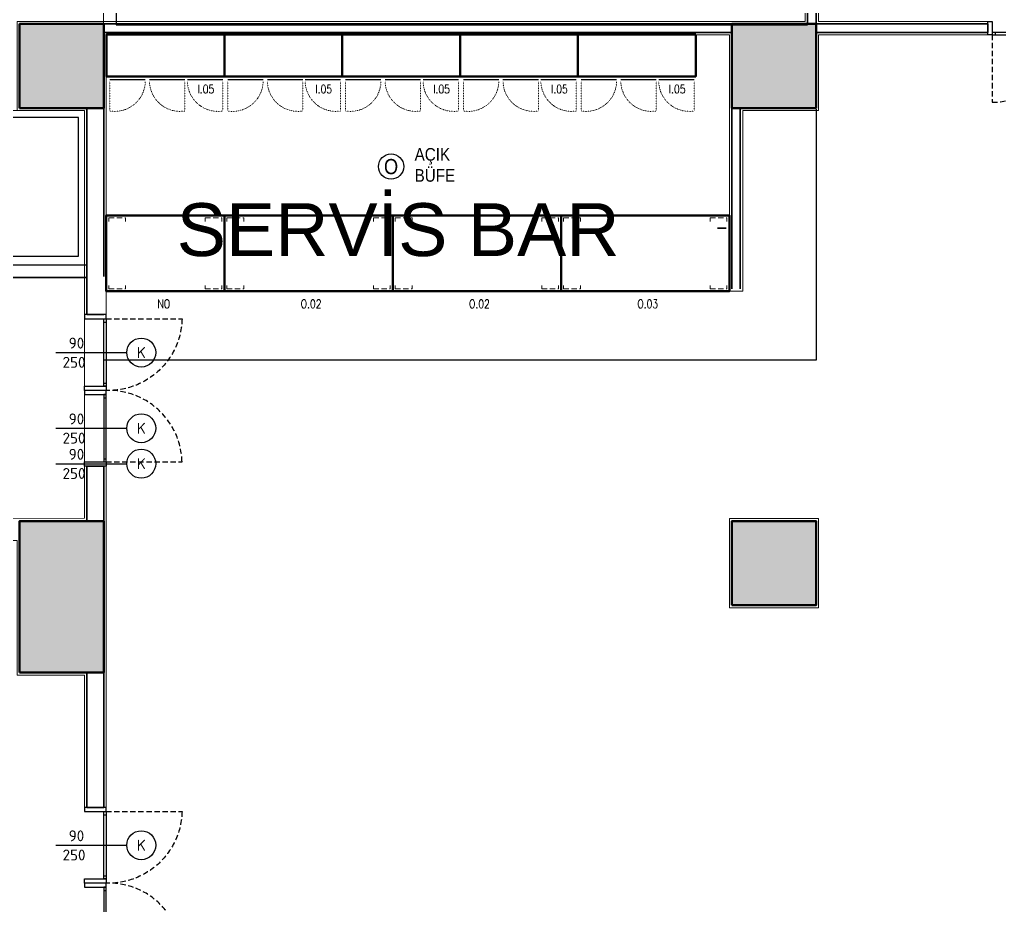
# Model space of a CAD drawing. Header units: millimetres. Extents: x 1443065 to 1517367, y 3763150 to 3779068.
# Drawn here: x 1448638 to 1449802, y 3768400 to 3769452 of the extents above; entities that cross this region are included whole.
import ezdxf
from ezdxf.enums import TextEntityAlignment as Align

# ---------------------------------------------------------------- set-up
doc = ezdxf.new("R2010")
doc.units = ezdxf.units.MM
doc.linetypes.add('DOT', pattern=[0.25, 0, -0.25])
doc.linetypes.add('HIDDEN', pattern=[9.525, 6.35, -3.175])
for name, color, linetype, lineweight in [('-DWG_ANA', 7, 'Continuous', 50), ('-DWG_DETAY1', 7, 'Continuous', 25), ('-DWG_DETAY2', 7, 'Continuous', 15), ('-DWG_DETAY4', 7, 'DOT', 18), ('DUVAR', 2, 'Continuous', 35), ('Duvar160', 52, 'Continuous', 20), ('NO', 7, 'Continuous', 30), ('s-depo', 140, 'Continuous', 25), ('SIVA', 3, 'Continuous', 9), ('TASIYICI', 170, 'Continuous', 50), ('TEFRIS', 165, 'Continuous', 15)]:
    doc.layers.add(name, color=color, linetype=linetype, lineweight=lineweight)
for name, color, linetype in [('BL-B', 5, 'Continuous'), ('BL-I', 151, 'Continuous'), ('BL-O', 43, 'Continuous'), ('m-DOG_', 4, 'Continuous'), ('m-TAR_duvar', 8, 'Continuous'), ('m-TFR_vitrifiye', 1, 'Continuous'), ('m-YAZ_poz', 7, 'Continuous'), ('YAZI_BLM_1', 7, 'Continuous'), ('YAZI_BLM_2', 10, 'Continuous')]:
    doc.layers.add(name, color=color, linetype=linetype)
doc.styles.add('BLM_YAZI', font='stylu.ttf', dxfattribs={"width": 0.8})
doc.styles.add('mono', font='isocpeur.ttf')
doc.styles.add('ROMANS', font='romans.shx', dxfattribs={"width": 0.8})
doc.styles.get("Standard").update_dxf_attribs({"font": 'arial.ttf'})
pattern_1 = [(45, (-13755.822, -59043.389), (-8.98025612, 8.98025612), []), (45, (-13746.842, -59043.389), (-8.98025612, 8.98025612), [6.35, -3.175])]

# ---------------------------------------------------------------- blocks, each defined once
blk = doc.blocks.new('m-penpoz')
blk.add_line((0, -1.625), (0, 0))
blk.add_circle((0, 0.332), 0.332)
blk.add_attdef('POZNO', text='', height=0.18).set_placement((0, 0.332), align=Align.MIDDLE)
blk.add_attdef('WIDTH', text='', height=0.18, rotation=90).set_placement((0, -1.625), align=Align.BOTTOM_LEFT)
blk.add_attdef('HEIGHT', text='', height=0.18, rotation=90).set_placement((0.069, -1.625), align=Align.TOP_LEFT)
blk = doc.blocks.new('90lık')
at = {"layer": 'm-DOG_', "linetype": 'HIDDEN'}
blk.add_line((-5, 13), (-5, 103), dxfattribs=at)
at = {"layer": 'm-DOG_'}
for p, q in [((-81.2, 10), (-81.2, 13)), ((-8.8, 10), (-8.8, 13))]:
    blk.add_line(p, q, dxfattribs=at)
for points in [[(-90, -13), (-85, -13), (-85, 13), (-90, 13)], [(-5, 13), (-85, 13), (-85, 10), (-5, 10)], [(0, -13), (-5, -13), (-5, 13), (0, 13)]]:
    blk.add_lwpolyline(points, close=True, dxfattribs=at)
at = {"layer": 'm-DOG_', "linetype": 'HIDDEN'}
blk.add_arc((-2.7, 15.7), 87.4, 91.5314, 181.7408, dxfattribs=at)
blk = doc.blocks.new('90lık Kqpı')
at = {"layer": 'm-DOG_', "linetype": 'HIDDEN'}
blk.add_line((-8, -5), (-88, -5), dxfattribs=at)
at = {"layer": 'm-DOG_'}
for p, q in [((-5, -8.8), (-8, -8.8)), ((-5, -81.2), (-8, -81.2))]:
    blk.add_line(p, q, dxfattribs=at)
for points in [[(8, 0), (8, -5), (-8, -5), (-8, 0)], [(-8, -5), (-8, -85), (-5, -85), (-5, -5)], [(8, -90), (8, -85), (-8, -85), (-8, -90)]]:
    blk.add_lwpolyline(points, close=True, dxfattribs=at)
at = {"layer": 'm-DOG_', "linetype": 'HIDDEN'}
blk.add_arc((-8, -5), 80, 180, 270, dxfattribs=at)
blk = doc.blocks.new('OSF-N200')
at = {"layer": '-DWG_ANA', "color": 0}
blk.add_lwpolyline([(0, 0), (200, 0), (200, -90), (0, -90)], close=True, dxfattribs=at)
at = {"layer": '-DWG_DETAY2', "color": 0, "linetype": 'HIDDEN'}
for points in [[(3, -7), (3, -3), (23, -3), (23, -7)], [(177, -7), (177, -3), (197, -3), (197, -7)], [(3, -83), (3, -87), (23, -87), (23, -83)], [(177, -83), (177, -87), (197, -87), (197, -83)]]:
    blk.add_lwpolyline(points, dxfattribs=at)
at = {"layer": 'NO', "linetype": 'Continuous', "style": 'ROMANS', "width": 0.8}
blk.add_attdef('NO', text='', height=10, dxfattribs=at).set_placement((103, -105), align=Align.MIDDLE)
blk = doc.blocks.new('jb-to2')
at = {"layer": 'YAZI_BLM_1'}
blk.add_circle((0, 0), 15, dxfattribs=at)
at = {"layer": 'YAZI_BLM_1', "style": 'BLM_YAZI', "width": 0.9}
for s, p in [('AÇIK', (28, 7)), ('BÜFE', (28, -18))]:
    blk.add_text(s, height=15, dxfattribs=at).set_placement(p)
at = {"layer": 'YAZI_BLM_2', "style": 'BLM_YAZI', "width": 0.9}
blk.add_text('O', height=18, dxfattribs=at).set_placement((0, 0), align=Align.MIDDLE)
blk = doc.blocks.new('1fr-bb350')
at = {"layer": '-DWG_ANA', "color": 0}
blk.add_lwpolyline([(140, 0), (140, -50), (0, -50), (0, 0)], close=True, dxfattribs=at)
at = {"layer": '-DWG_DETAY1', "color": 0}
for p, q in [((46, -54), (4, -54)), ((93, -54), (51, -54)), ((138, -54), (96, -54))]:
    blk.add_line(p, q, dxfattribs=at)
at = {"layer": '-DWG_DETAY4', "color": 0}
for points in [[(4, -56), (4, -91, 0.454885), (46, -56, 0.414214)], [(93, -56), (93, -91, -0.454885), (51, -56, -0.414214)], [(138, -56), (138, -91, -0.454885), (96, -56, -0.414214)]]:
    blk.add_lwpolyline(points, format="xyb", dxfattribs=at)
at = {"layer": 'NO', "linetype": 'Continuous', "style": 'ROMANS', "width": 0.8}
blk.add_attdef('NO', text='', height=10, dxfattribs=at).set_placement((118, -65), align=Align.MIDDLE)

msp = doc.modelspace()

# ---------------------------------------------------------------- hatches: boundary and pattern name
at = {"layer": 'm-TAR_duvar'}
h = msp.add_hatch(dxfattribs=at)
h.set_pattern_fill('ANSI33', color=256, scale=2)
h.set_pattern_definition([(45, (27620.463, -87954.953), (-8.98025612, 8.98025612), []), (45, (27629.443, -87954.953), (-8.98025612, 8.98025612), [6.35, -3.175])])
h.paths.add_polyline_path([(1454794.4, 3768891.3), (1454777.3, 3769060.2), (1454740.2, 3769225), (1454678.9, 3769382.6), (1454596.9, 3769530.2), (1454495.4, 3769665), (1454375.9, 3769783.5), (1454239.7, 3769884.9), (1454091.6, 3769966), (1453859.6, 3770075.2), (1453406.1, 3770314.5), (1453184.7, 3770444.6), (1451717, 3771328.6), (1451249.5, 3771588), (1451035.3, 3771685.5), (1450763.6, 3771809), (1450409.2, 3771939.6), (1448897.8, 3772143), (1447435.3, 3772002.7), (1445092.3, 3771120.2), (1445146.3, 3764847.1), (1454849.9, 3764847.1)])
h.paths.add_polyline_path([(1445186, 3764887.1), (1445132.6, 3771092.6), (1447444.4, 3771963.4), (1448897.1, 3772102.8), (1450399.5, 3771900.6), (1450748.4, 3771772), (1451018.7, 3771649), (1451231.5, 3771552.3), (1451697, 3771294), (1453164.3, 3770410.2), (1453386.6, 3770279.6), (1453841.7, 3770039.4), (1454073.5, 3769930.3), (1454218, 3769851.2), (1454349.7, 3769753.1), (1454465.2, 3769638.7), (1454563.3, 3769508.3), (1454642.6, 3769365.5), (1454701.8, 3769213.3), (1454737.7, 3769053.8), (1454754.5, 3768889), (1454809.3, 3764887.1)], flags=16)
h.paths.add_polyline_path([(1452002.3, 3765847.1), (1451882.3, 3765847.1), (1451882.3, 3765967.1), (1452002.3, 3765967.1)], flags=0)
h.paths.add_polyline_path([(1452782.4, 3765847.1), (1452782.4, 3765967.1), (1452902.4, 3765967.1), (1452902.4, 3765847.1)], flags=0)
h.paths.add_polyline_path([(1451282.3, 3765847.1), (1451162.3, 3765847.1), (1451162.3, 3765967.1), (1451282.3, 3765967.1)], flags=0)
h.paths.add_polyline_path([(1452002.4, 3766436.6), (1451902.4, 3766436.6), (1451902.4, 3766536.6), (1451902.5, 3766671), (1451282.4, 3766671), (1451282.4, 3766536.6), (1451282.4, 3766436.6), (1451182.4, 3766436.6), (1451182.4, 3766536.6), (1451227.4, 3766536.6), (1451227.4, 3766716), (1451912.5, 3766716), (1451912.5, 3766726), (1451957.5, 3766726), (1451957.5, 3766716), (1451957.5, 3766536.6), (1452002.4, 3766536.6)], flags=0)
h.paths.add_polyline_path([(1453715.4, 3765317.1), (1453715.4, 3765377.1), (1453775.4, 3765377.1), (1453775.4, 3765317.1)], flags=0)
h.paths.add_polyline_path([(1452782.4, 3766436.6), (1452782.4, 3766556.6), (1452902.4, 3766556.6), (1452902.4, 3766436.6)], flags=0)
h.paths.add_polyline_path([(1453675.3, 3765847.1), (1453675.3, 3765947.1), (1453775.3, 3765947.1), (1453775.3, 3765847.1)], flags=0)
h.paths.add_polyline_path([(1451957.5, 3766816), (1451912.5, 3766816), (1451912.5, 3767203.2), (1451227.4, 3767203.2), (1451227.4, 3767446.6), (1451287.4, 3767446.6), (1451287.4, 3767406.6), (1451267.4, 3767406.6), (1451267.4, 3767243.3), (1451917.5, 3767243.3), (1451917.5, 3767406.6), (1451897.5, 3767406.6), (1451897.5, 3767446.6), (1451957.5, 3767446.6), (1451957.5, 3767203.2)], flags=0)
h.paths.add_polyline_path([(1450402.4, 3765847.1), (1450282.4, 3765847.1), (1450282.4, 3765967.1), (1450402.4, 3765967.1)], flags=0)
h.paths.add_polyline_path([(1450272.2, 3765847.1), (1450172.2, 3765847.1), (1450172.2, 3765947.1), (1450272.2, 3765947.1)], flags=0)
h.paths.add_polyline_path([(1454209.8, 3765317.1), (1454209.8, 3765377.1), (1454269.8, 3765377.1), (1454269.8, 3765317.1)], flags=0)
h.paths.add_polyline_path([(1453675.3, 3766436.6), (1453675.3, 3766536.6), (1453775.3, 3766536.6), (1453775.3, 3766436.6)], flags=0)
h.paths.add_polyline_path([(1454209.8, 3765847.1), (1454209.8, 3765907.1), (1454269.8, 3765907.1), (1454269.8, 3765847.1)], flags=0)
h.paths.add_polyline_path([(1450402.4, 3766436.6), (1450282.4, 3766436.6), (1450282.4, 3766556.6), (1450402.4, 3766556.6)], flags=0)
h.paths.add_polyline_path([(1452782.4, 3767196.6), (1452782.4, 3767316.6), (1452902.4, 3767316.6), (1452902.4, 3767196.6)], flags=0)
h.paths.add_polyline_path([(1450272.4, 3766436.6), (1450172.4, 3766436.6), (1450172.4, 3766536.6), (1450272.4, 3766536.6)], flags=0)
h.paths.add_polyline_path([(1449584.1, 3765847.1), (1449484.1, 3765847.1), (1449484.1, 3765947.1), (1449584.1, 3765947.1)], flags=0)
h.paths.add_polyline_path([(1453675.3, 3767196.6), (1453675.3, 3767296.6), (1453775.3, 3767296.6), (1453775.3, 3767196.6)], flags=0)
h.paths.add_polyline_path([(1450402.4, 3767196.6), (1450282.4, 3767196.6), (1450282.4, 3767316.6), (1450402.4, 3767316.6)], flags=0)
h.paths.add_polyline_path([(1450272.4, 3767196.6), (1450172.4, 3767196.6), (1450172.4, 3767296.6), (1450272.4, 3767296.6)], flags=0)
h.paths.add_polyline_path([(1451957.5, 3767847.6), (1451897.5, 3767847.6), (1451897.5, 3767887.6), (1451917.5, 3767887.6), (1451917.5, 3768050.8), (1451267.4, 3768050.8), (1451267.4, 3767887.6), (1451287.4, 3767887.6), (1451287.4, 3767847.6), (1451227.4, 3767847.6), (1451227.4, 3768091), (1451912.5, 3768091), (1451912.5, 3768477.2), (1451957.5, 3768477.2), (1451957.5, 3768091)], flags=0)
h.paths.add_polyline_path([(1449584.1, 3766436.6), (1449484.1, 3766436.6), (1449484.1, 3766536.6), (1449584.1, 3766536.6)], flags=0)
h.paths.add_polyline_path([(1452782.4, 3767976.6), (1452782.4, 3768096.6), (1452902.4, 3768096.6), (1452902.4, 3767976.6)], flags=0)
h.paths.add_polyline_path([(1453675.3, 3767996.6), (1453675.3, 3768096.6), (1453775.3, 3768096.6), (1453775.3, 3767996.6)], flags=0)
h.paths.add_polyline_path([(1448737.7, 3765847.1), (1448577.7, 3765847.1), (1448577.7, 3765947.1), (1448692.7, 3765947.1), (1448692.7, 3766436.6), (1448577.7, 3766436.6), (1448577.7, 3766536.6), (1448737.7, 3766536.6), (1448737.7, 3766436.6), (1448737.7, 3765947.1)], flags=0)
h.paths.add_polyline_path([(1450402.4, 3767976.6), (1450282.4, 3767976.6), (1450282.4, 3768096.6), (1450402.4, 3768096.6)], flags=0)
h.paths.add_polyline_path([(1450272.4, 3767996.6), (1450172.4, 3767996.6), (1450172.4, 3768096.6), (1450272.4, 3768096.6)], flags=0)
h.paths.add_polyline_path([(1451957.5, 3768567.2), (1451912.5, 3768567.2), (1451912.5, 3768577.2), (1451227.4, 3768577.2), (1451227.4, 3768756.6), (1451172.4, 3768756.6), (1451172.4, 3768856.6), (1451282.4, 3768856.6), (1451282.4, 3768756.6), (1451282.4, 3768622.2), (1451902.5, 3768622.2), (1451902.5, 3768756.6), (1451902.4, 3768756.6), (1451902.4, 3768856.6), (1452002.4, 3768856.6), (1452002.4, 3768756.6), (1451957.5, 3768756.6), (1451957.5, 3768577.2)], flags=0)
h.paths.add_polyline_path([(1452002.4, 3768756.6), (1451902.4, 3768756.6), (1451902.4, 3768856.6), (1452002.4, 3768856.6)], flags=0)
h.paths.add_polyline_path([(1452782.4, 3768736.6), (1452782.4, 3768856.6), (1452902.4, 3768856.6), (1452902.4, 3768736.6)], flags=0)
h.paths.add_polyline_path([(1448737.7, 3767196.6), (1448577.7, 3767196.6), (1448577.7, 3767296.6), (1448737.7, 3767296.6)], flags=0)
h.paths.add_polyline_path([(1453675.3, 3768756.6), (1453675.3, 3768856.6), (1453775.3, 3768856.6), (1453775.3, 3768756.6)], flags=0)
h.paths.add_polyline_path([(1450402.4, 3768736.6), (1450282.4, 3768736.6), (1450282.4, 3768856.6), (1450402.4, 3768856.6)], flags=0)
h.paths.add_polyline_path([(1447937.7, 3765847.1), (1447837.7, 3765847.1), (1447837.7, 3765947.1), (1447937.7, 3765947.1)], flags=0)
h.paths.add_polyline_path([(1450272.4, 3768756.6), (1450172.4, 3768756.6), (1450172.4, 3768856.6), (1450272.4, 3768856.6)], flags=0)
h.paths.add_polyline_path([(1453744.5, 3768902.5), (1453693.1, 3768933.4), (1453724, 3768984.9), (1453775.4, 3768954)], flags=0)
h.paths.add_polyline_path([(1452002.4, 3769327.1), (1451882.4, 3769327.1), (1451882.4, 3769447.1), (1452002.4, 3769447.1)], flags=0)
h.paths.add_polyline_path([(1447937.7, 3766436.6), (1447837.7, 3766436.6), (1447837.7, 3766536.6), (1447937.7, 3766536.6)], flags=0)
h.paths.add_polyline_path([(1451282.4, 3769327.1), (1451162.4, 3769327.1), (1451162.4, 3769447.1), (1451282.4, 3769447.1)], flags=0)
h.paths.add_polyline_path([(1448737.7, 3767996.6), (1448577.7, 3767996.6), (1448577.7, 3768096.6), (1448737.7, 3768096.6)], flags=0)
h.paths.add_polyline_path([(1449584.1, 3768756.6), (1449484.1, 3768756.6), (1449484.1, 3768856.6), (1449584.1, 3768856.6)], flags=0)
h.paths.add_polyline_path([(1450402.4, 3769327.1), (1450282.4, 3769327.1), (1450282.4, 3769447.1), (1450402.4, 3769447.1)], flags=0)
h.paths.add_polyline_path([(1447937.7, 3767196.6), (1447837.7, 3767196.6), (1447837.7, 3767296.6), (1447937.7, 3767296.6)], flags=0)
h.paths.add_polyline_path([(1450272.4, 3769347.1), (1450172.4, 3769347.1), (1450172.4, 3769447.1), (1450272.4, 3769447.1)], flags=0)
h.paths.add_polyline_path([(1448737.7, 3768676.6), (1448637.7, 3768676.6), (1448637.7, 3768856.6), (1448737.7, 3768856.6)], flags=0)
h.paths.add_polyline_path([(1449584.1, 3769347.1), (1449484.1, 3769347.1), (1449484.1, 3769447.1), (1449584.1, 3769447.1)], flags=0)
h.paths.add_polyline_path([(1447037.7, 3765847.1), (1446937.7, 3765847.1), (1446937.7, 3765947.1), (1447037.7, 3765947.1)], flags=0)
h.paths.add_polyline_path([(1447937.7, 3767996.6), (1447837.7, 3767996.6), (1447837.7, 3768096.6), (1447937.7, 3768096.6)], flags=0)
h.paths.add_polyline_path([(1447037.7, 3766436.6), (1446937.7, 3766436.6), (1446937.7, 3766536.6), (1447037.7, 3766536.6)], flags=0)
h.paths.add_polyline_path([(1451282.4, 3770304.3), (1451182.4, 3770304.3), (1451182.4, 3770444.3), (1451212.4, 3770486.3), (1451322.4, 3770421.3)], flags=0)
h.paths.add_polyline_path([(1447037.7, 3767196.6), (1446937.7, 3767196.6), (1446937.7, 3767296.6), (1447037.7, 3767296.6)], flags=0)
h.paths.add_polyline_path([(1448737.7, 3769347.1), (1448637.7, 3769347.1), (1448637.7, 3769447.1), (1448737.7, 3769447.1)], flags=0)
h.paths.add_polyline_path([(1447937.7, 3768756.6), (1447837.7, 3768756.6), (1447837.7, 3768856.6), (1447937.7, 3768856.6)], flags=0)
h.paths.add_polyline_path([(1450382.4, 3770315.6), (1450282.4, 3770315.6), (1450282.4, 3770415.6), (1450382.4, 3770415.6)], flags=0)
h.paths.add_polyline_path([(1450272.4, 3770315.6), (1450172.4, 3770315.6), (1450172.4, 3770415.6), (1450272.4, 3770415.6)], flags=0)
h.paths.add_polyline_path([(1446297.7, 3765847.1), (1446137.7, 3765847.1), (1446137.7, 3765947.1), (1446137.7, 3766436.6), (1446137.7, 3766536.6), (1446137.7, 3767196.6), (1446137.7, 3767296.6), (1446137.7, 3767996.6), (1446137.7, 3768096.6), (1446297.7, 3768096.6), (1446297.7, 3767996.6), (1446167.7, 3767996.6), (1446167.7, 3767296.6), (1446297.7, 3767296.6), (1446297.7, 3767196.6), (1446167.7, 3767196.6), (1446167.7, 3766536.6), (1446297.7, 3766536.6), (1446297.7, 3766436.6), (1446182.7, 3766436.6), (1446182.7, 3765947.1), (1446297.7, 3765947.1)], flags=0)
h.paths.add_polyline_path([(1447037.7, 3767996.6), (1446937.7, 3767996.6), (1446937.7, 3768096.6), (1447037.7, 3768096.6)], flags=0)
h.paths.add_polyline_path([(1449584.1, 3770315.6), (1449484.1, 3770315.6), (1449484.1, 3770415.6), (1449584.1, 3770415.6)], flags=0)
h.paths.add_polyline_path([(1447937.7, 3769347.1), (1447837.7, 3769347.1), (1447837.7, 3769447.1), (1447937.7, 3769447.1)], flags=0)
h.paths.add_polyline_path([(1450382.4, 3770936.7), (1450282.4, 3770936.7), (1450282.4, 3771036.7), (1450382.4, 3771036.7)], flags=0)
h.paths.add_polyline_path([(1450272.4, 3770936.7), (1450172.4, 3770936.7), (1450172.4, 3771036.7), (1450272.4, 3771036.7)], flags=0)
h.paths.add_polyline_path([(1447037.7, 3768756.6), (1446937.7, 3768756.6), (1446937.7, 3768811.6), (1446237.7, 3768811.6), (1446237.7, 3768676.6), (1446137.7, 3768676.6), (1446137.7, 3768856.6), (1446237.7, 3768856.6), (1446937.7, 3768856.6), (1447037.7, 3768856.6)], flags=0)
h.paths.add_polyline_path([(1448737.7, 3770315.6), (1448637.7, 3770315.6), (1448637.7, 3770415.6), (1448737.7, 3770415.6)], flags=0)
h.paths.add_polyline_path([(1449584.1, 3770936.7), (1449484.1, 3770936.7), (1449484.1, 3771036.7), (1449584.1, 3771036.7)], flags=0)
h.paths.add_polyline_path([(1447037.7, 3769347.1), (1446937.7, 3769347.1), (1446937.7, 3769447.1), (1447037.7, 3769447.1)], flags=0)
h.paths.add_polyline_path([(1447937.7, 3770315.6), (1447837.7, 3770315.6), (1447837.7, 3770415.6), (1447937.7, 3770415.6)], flags=0)
h.paths.add_polyline_path([(1448737.7, 3770936.7), (1448637.7, 3770936.7), (1448637.7, 3771036.7), (1448737.7, 3771036.7)], flags=0)
h.paths.add_polyline_path([(1447937.7, 3770936.7), (1447837.7, 3770936.7), (1447837.7, 3770994.8), (1447050.8, 3770749.4), (1446602.7, 3770578.5), (1446587.7, 3770615.6), (1447037.7, 3770787.2), (1447837.7, 3771036.7), (1447837.7, 3771036.7), (1447937.7, 3771036.7)], flags=0)
h.paths.add_polyline_path([(1446237.7, 3769347.1), (1446137.7, 3769347.1), (1446137.7, 3769447.1), (1446237.7, 3769447.1)], flags=0)
h.paths.add_polyline_path([(1447037.7, 3770315.6), (1446937.7, 3770315.6), (1446937.7, 3770415.6), (1447037.7, 3770415.6)], flags=0)
h.paths.add_polyline_path([(1448660, 3771597.8), (1447860.1, 3771521.2), (1447552.7, 3771491.7), (1447491.4, 3771468.2), (1447044.9, 3771300), (1446969.9, 3771271.8), (1446669.6, 3771158.6), (1446594.8, 3771130.5), (1446580.7, 3771167.9), (1446655.5, 3771196.1), (1446955.9, 3771309.2), (1447030.7, 3771337.4), (1447477, 3771505.5), (1447543.4, 3771531), (1447856.3, 3771561), (1448656.3, 3771637.6), (1448735.8, 3771645.3), (1448739.6, 3771605.5)], flags=0)
h.paths.add_polyline_path([(1446237.7, 3770315.6), (1446137.7, 3770315.6), (1446137.7, 3770415.6), (1446237.7, 3770415.6)], flags=0)
h.paths.add_polyline_path([(1445658.5, 3770330.6), (1445618.5, 3770330.6), (1445618.5, 3770415.6), (1445658.5, 3770415.6)], flags=0)
h.paths.add_polyline_path([(1446219.6, 3770989.2), (1446144.8, 3770961), (1446130.7, 3770998.4), (1446205.5, 3771026.6)], flags=0)
h.paths.add_polyline_path([(1445658, 3770633.3), (1445618, 3770633.3), (1445618, 3770676.3), (1445622.2, 3770719), (1445637.3, 3770759.3), (1445660.3, 3770795.7), (1445690.2, 3770826.7), (1445725.7, 3770851), (1445765.4, 3770867.7), (1445808, 3770875.8), (1445821, 3770837.3), (1445785.5, 3770830.1), (1445752.2, 3770815.9), (1445722.3, 3770795.4), (1445697, 3770769.4), (1445677.2, 3770739), (1445663.8, 3770705.3), (1445659, 3770670.8)], flags=0)
h = msp.add_hatch(dxfattribs=at)
h.set_pattern_fill('ANSI33', color=256, scale=2)
h.set_pattern_definition(pattern_1)
h.paths.add_polyline_path([(1446137.7, 3769347.1), (1446237.7, 3769347.1), (1446237.7, 3769447.1), (1446137.7, 3769447.1)])
h.paths.add_polyline_path([(1446937.7, 3769347.1), (1447037.7, 3769347.1), (1447037.7, 3769447.1), (1446937.7, 3769447.1)])
h.paths.add_polyline_path([(1447837.7, 3769347.1), (1447937.7, 3769347.1), (1447937.7, 3769447.1), (1447837.7, 3769447.1)])
h.paths.add_polyline_path([(1448637.7, 3769347.1), (1448737.7, 3769347.1), (1448737.7, 3769447.1), (1448637.7, 3769447.1)])
h.paths.add_polyline_path([(1449484.1, 3769347.1), (1449584.1, 3769347.1), (1449584.1, 3769447.1), (1449484.1, 3769447.1)])
h.paths.add_polyline_path([(1450282.4, 3769327.1), (1450402.4, 3769327.1), (1450402.4, 3769447.1), (1450282.4, 3769447.1)])
h.paths.add_polyline_path([(1450172.4, 3769347.1), (1450272.4, 3769347.1), (1450272.4, 3769447.1), (1450172.4, 3769447.1)])
h.paths.add_polyline_path([(1451162.4, 3769327.1), (1451282.4, 3769327.1), (1451282.4, 3769447.1), (1451162.4, 3769447.1)])
h.paths.add_polyline_path([(1451882.4, 3769327.1), (1452002.4, 3769327.1), (1452002.4, 3769447.1), (1451882.4, 3769447.1)])
h = msp.add_hatch(dxfattribs=at)
h.set_pattern_fill('ANSI33', color=256, scale=2)
h.set_pattern_definition(pattern_1)
h.paths.add_polyline_path([(1450282.4, 3768726.6), (1450412.4, 3768726.6), (1450412.4, 3768856.6), (1450282.4, 3768856.6)])
h.paths.add_polyline_path([(1450172.4, 3768756.6), (1450272.4, 3768756.6), (1450272.4, 3768856.6), (1450172.4, 3768856.6)])
h.paths.add_polyline_path([(1449484.1, 3768756.6), (1449584.1, 3768756.6), (1449584.1, 3768856.6), (1449484.1, 3768856.6)])
h.paths.add_polyline_path([(1448637.7, 3768676.6), (1448737.7, 3768676.6), (1448737.7, 3768856.6), (1448637.7, 3768856.6)])
h.paths.add_polyline_path([(1447837.7, 3768756.6), (1447937.7, 3768756.6), (1447937.7, 3768856.6), (1447837.7, 3768856.6)])
h.paths.add_polyline_path([(1446937.7, 3768756.6), (1447037.7, 3768756.6), (1447037.7, 3768856.6), (1446937.7, 3768856.6)])
h.paths.add_polyline_path([(1446137.7, 3768676.6), (1446237.7, 3768676.6), (1446237.7, 3768856.6), (1446137.7, 3768856.6)])
h.paths.add_polyline_path([(1451172.4, 3768756.6), (1451282.4, 3768756.6), (1451282.4, 3768856.6), (1451172.4, 3768856.6)])
h.paths.add_polyline_path([(1451902.4, 3768756.6), (1452002.4, 3768756.6), (1452002.4, 3768856.6), (1451902.4, 3768856.6)])
h.paths.add_polyline_path([(1452772.4, 3768726.6), (1452902.4, 3768726.6), (1452902.4, 3768856.6), (1452772.4, 3768856.6)])
h.paths.add_polyline_path([(1453675.4, 3768754.3), (1453675.4, 3769011.3), (1453775.4, 3768951.3), (1453775.4, 3768754.3)])

# ---------------------------------------------------------------- linework, layer by layer
at = {"layer": '-DWG_ANA', "color": 0}
msp.add_lwpolyline([(1448740.7, 3769219.6), (1448881.1, 3769219.6), (1448881.1, 3769129.6), (1448740.7, 3769129.6)], close=True, dxfattribs=at)
at = {"layer": '-DWG_DETAY2', "color": 0, "linetype": 'HIDDEN'}
for points in [[(1448743.7, 3769212.6), (1448743.7, 3769216.6), (1448763.7, 3769216.6), (1448763.7, 3769212.6)], [(1448858.1, 3769212.6), (1448858.1, 3769216.6), (1448878.1, 3769216.6), (1448878.1, 3769212.6)], [(1448743.7, 3769136.6), (1448743.7, 3769132.6), (1448763.7, 3769132.6), (1448763.7, 3769136.6)], [(1448858.1, 3769136.6), (1448858.1, 3769132.6), (1448878.1, 3769132.6), (1448878.1, 3769136.6)]]:
    msp.add_lwpolyline(points, dxfattribs=at)
for p, q in [((1449484.1, 3769345.7), (1449484.1, 3769147.7)), ((1449584.1, 3769345.7), (1449584.1, 3769047.7)), ((1449467.1, 3769219.6), (1448739.7, 3769219.6)), ((1449584.1, 3769047.7), (1448737.1, 3769047.7))]:
    msp.add_line(p, q)
at = {"linetype": 'Continuous'}
msp.add_line((1448287.6, 3769161.1), (1448717.6, 3769161.1), dxfattribs=at)
at = {"layer": 'DUVAR'}
for p, q in [((1449574.1, 3769447.1), (1449574.1, 3770315.6)), ((1449584.1, 3769447.1), (1449584.1, 3770315.6)), ((1448737.7, 3769447.1), (1449484.1, 3769447.1)), ((1448737.7, 3769447.1), (1449484.1, 3769447.1)), ((1448737.7, 3769447.1), (1449484.1, 3769447.1)), ((1448737.7, 3769447.1), (1449484.1, 3769447.1)), ((1448737.7, 3769447.1), (1449484.1, 3769447.1)), ((1448737.7, 3769447.1), (1449484.1, 3769447.1)), ((1449584.1, 3769447.1), (1449788.2, 3769447.1)), ((1449584.1, 3769447.1), (1449788.2, 3769447.1)), ((1449788.2, 3769437.1), (1449788.2, 3769447.1)), ((1448737.7, 3769437.1), (1449484.1, 3769437.1)), ((1448737.7, 3769437.1), (1449484.1, 3769437.1)), ((1448737.7, 3769437.1), (1449484.1, 3769437.1)), ((1448737.7, 3769437.1), (1449484.1, 3769437.1)), ((1448737.7, 3769437.1), (1449484.1, 3769437.1)), ((1448737.7, 3769437.1), (1449484.1, 3769437.1)), ((1449584.1, 3769437.1), (1449788.2, 3769437.1)), ((1449584.1, 3769437.1), (1449788.2, 3769437.1)), ((1448737.7, 3769320.6), (1448737.7, 3769365.9)), ((1448737.7, 3769365.9), (1448737.7, 3769347.1)), ((1448737.7, 3769320.6), (1448737.7, 3769365.9)), ((1448737.7, 3769365.9), (1448737.7, 3769347.1)), ((1448737.7, 3769320.6), (1448737.7, 3769365.9)), ((1448737.7, 3769365.9), (1448737.7, 3769347.1)), ((1448717.7, 3769101.8), (1448717.7, 3769347.1)), ((1448717.7, 3769320.6), (1448717.7, 3769347.1)), ((1448717.7, 3769320.6), (1448717.7, 3769347.1)), ((1448737.7, 3769147.1), (1448737.7, 3769347.1)), ((1448737.7, 3769147.1), (1448737.7, 3769347.1)), ((1448737.7, 3769147.1), (1448737.7, 3769347.1)), ((1449484.1, 3769132.6), (1449484.1, 3769347.1)), ((1449494.1, 3769132.6), (1449494.1, 3769347.1)), ((1448740.4, 3769173.7), (1448740.4, 3769218.9)), ((1448740.4, 3769173.7), (1448740.4, 3769218.9)), ((1448740.4, 3769173.7), (1448740.4, 3769218.9)), ((1449467.1, 3769204.4), (1449477.1, 3769204.4)), ((1448272.6, 3769146.1), (1448717.6, 3769146.1)), ((1448717.7, 3769101.8), (1448737.7, 3769101.8)), ((1448717.7, 3769101.8), (1448737.7, 3769101.8)), ((1448717.7, 3769101.8), (1448737.7, 3769101.8)), ((1448717.7, 3768856.6), (1448717.7, 3768921.8)), ((1448717.7, 3768921.8), (1448737.7, 3768921.8)), ((1448717.7, 3768856.6), (1448717.7, 3768921.8)), ((1448717.7, 3768921.8), (1448737.7, 3768921.8)), ((1448717.7, 3768856.6), (1448717.7, 3768921.8)), ((1448717.7, 3768921.8), (1448737.7, 3768921.8)), ((1448737.7, 3768856.6), (1448737.7, 3768921.8)), ((1448737.7, 3768856.6), (1448737.7, 3768921.8)), ((1448737.7, 3768856.6), (1448737.7, 3768921.8)), ((1448717.7, 3768856.6), (1448717.7, 3768857.1)), ((1448717.7, 3768856.6), (1448717.7, 3768857.1)), ((1448717.7, 3768856.6), (1448717.7, 3768857.1)), ((1448717.7, 3768516.6), (1448717.7, 3768676.6)), ((1448737.7, 3768516.6), (1448737.7, 3768676.6)), ((1448717.7, 3768516.6), (1448737.7, 3768516.6))]:
    msp.add_line(p, q, dxfattribs=at)
at = {"layer": 'Duvar160', "linetype": 'Continuous'}
for p, q in [((1448752.6, 3770314.7), (1448752.6, 3769446.1)), ((1448737.6, 3769549.4), (1448737.6, 3769446.1))]:
    msp.add_line(p, q, dxfattribs=at)
at = {"layer": 's-depo'}
for p, q in [((1448717.6, 3769346.1), (1448637.6, 3769346.1)), ((1448717.6, 3769161.1), (1448717.6, 3769346.1)), ((1448707.6, 3769336.1), (1448627.6, 3769336.1)), ((1448707.6, 3769171.1), (1448707.6, 3769336.1))]:
    msp.add_line(p, q, dxfattribs=at)
at = {"layer": 's-depo', "linetype": 'Continuous'}
for p, q in [((1448297.6, 3769171.1), (1448707.6, 3769171.1)), ((1448287.6, 3769161.1), (1448717.6, 3769161.1))]:
    msp.add_line(p, q, dxfattribs=at)
msp.add_lwpolyline([(1448752.6, 3769446.1), (1449574, 3769446.1), (1449574, 3770314.7), (1448752.6, 3770314.7)], close=True, dxfattribs=at)
at = {"layer": 'SIVA'}
for points in [[(1445872.7, 3769168.6), (1447220.7, 3769170.1), (1447220.7, 3768859.6), (1448714.7, 3768860.1), (1448714.7, 3769344.1), (1448628.4, 3769344.1), (1448634.7, 3769344.1), (1448634.7, 3769450.1), (1449571.1, 3769450.1), (1449571.1, 3770312.6), (1449481.1, 3770312.6), (1449481.1, 3770418.6), (1449571.1, 3770418.6), (1449571.1, 3770933.7)], [(1448714.7, 3769101.8), (1448714.7, 3769344.1), (1448634.7, 3769344.1), (1448634.7, 3769450.1), (1449571.1, 3769450.1), (1449571.1, 3770312.6), (1449481.1, 3770312.6), (1449481.1, 3770418.6), (1449571.1, 3770418.6), (1449571.1, 3770425.6)], [(1449788.2, 3770402.6), (1449587.1, 3770402.6), (1449587.1, 3769450.1), (1449788.2, 3769450.1)], [(1448740.7, 3769101.8), (1448740.7, 3769434.1), (1449481.1, 3769434.1), (1449481.1, 3769129.6), (1449497.1, 3769129.6), (1449497.1, 3769344.1), (1449587.1, 3769344.1), (1449587.1, 3769434.1), (1449788.2, 3769434.1)], [(1448714.7, 3768921.8), (1448714.7, 3768860.1), (1448377.7, 3768859.6)], [(1448740.7, 3768516.6), (1448740.7, 3768921.8)], [(1448714.7, 3768516.6), (1448714.7, 3768673.6), (1448634.7, 3768673.6), (1448634.7, 3768833.6), (1448377.7, 3768833.6)]]:
    msp.add_lwpolyline(points, dxfattribs=at)
msp.add_lwpolyline([(1449481.1, 3768753.6), (1449587.1, 3768753.6), (1449587.1, 3768859.6), (1449481.1, 3768859.6)], close=True, dxfattribs=at)
at = {"layer": 'TASIYICI'}
for points in [[(1448637.7, 3769347.1), (1448737.7, 3769347.1), (1448737.7, 3769447.1), (1448637.7, 3769447.1)], [(1448637.7, 3769347.1), (1448737.7, 3769347.1), (1448737.7, 3769447.1), (1448637.7, 3769447.1)], [(1449484.1, 3769347.1), (1449584.1, 3769347.1), (1449584.1, 3769447.1), (1449484.1, 3769447.1)], [(1449484.1, 3769347.1), (1449584.1, 3769347.1), (1449584.1, 3769447.1), (1449484.1, 3769447.1)], [(1448637.7, 3768676.6), (1448737.7, 3768676.6), (1448737.7, 3768856.6), (1448637.7, 3768856.6)], [(1449484.1, 3768756.6), (1449584.1, 3768756.6), (1449584.1, 3768856.6), (1449484.1, 3768856.6)]]:
    msp.add_lwpolyline(points, close=True, dxfattribs=at)

# ---------------------------------------------------------------- block references
at = {"layer": 'BL-B', "color": 4}
msp.add_blockref('jb-to2', (1449079.1, 3769277.7), dxfattribs=at)
at = {"layer": 'BL-I'}
for p in [(1448741.1, 3769434.7), (1448881.1, 3769434.7), (1449021.1, 3769434.7), (1449161.1, 3769434.7), (1449301.1, 3769434.7)]:
    msp.add_blockref('1fr-bb350', p, dxfattribs=at).add_auto_attribs({'NO': 'I.05'})
at = {"layer": 'BL-O'}
for p, values in [((1448881.1, 3769219.6), {'NO': 'O.02'}), ((1449081.1, 3769219.6), {'NO': 'O.02'}), ((1449281.1, 3769219.6), {'NO': 'O.03'})]:
    msp.add_blockref('OSF-N200', p, dxfattribs=at).add_auto_attribs(values)
at = {"layer": 'm-TFR_vitrifiye', "xscale": -1, "rotation": 269.9995493975306}
for p in [(1448727.7, 3769101.8), (1448727.7, 3769101.8), (1448727.7, 3769101.8), (1448727.7, 3768516.6)]:
    msp.add_blockref('90lık', p, dxfattribs=at)
at = {"layer": 'm-TFR_vitrifiye', "rotation": 270.000450597468}
for p in [(1448727.7, 3768921.8), (1448727.7, 3768921.8), (1448727.7, 3768921.8), (1448727.7, 3768336.6)]:
    msp.add_blockref('90lık', p, dxfattribs=at)
at = {"layer": 'm-YAZ_poz'}
ref = msp.add_blockref('m-penpoz', (1448765.1, 3769056.8), dxfattribs=dict(at, xscale=51.83999999999998, yscale=51.83999999999998, zscale=51.83999999999998, rotation=270.0004505966874))
ref.add_attrib('WIDTH', '90', dxfattribs={"layer": '0', "height": 12.96, "style": 'mono'}).set_placement((1448714.5, 3769057.6), align=Align.BOTTOM_RIGHT)
ref.add_attrib('HEIGHT', '250', dxfattribs={"layer": '0', "height": 12.96, "style": 'mono'}).set_placement((1448716, 3769034.8), align=Align.BOTTOM_RIGHT)
ref.add_attrib('POZNO', 'K', dxfattribs={"layer": '0', "height": 13, "style": 'mono'}).set_placement((1448782.3, 3769056.8), align=Align.MIDDLE_CENTER)
ref = msp.add_blockref('m-penpoz', (1448765.1, 3769056.8), dxfattribs=dict(at, xscale=51.83999999999998, yscale=51.83999999999998, zscale=51.83999999999998, rotation=270.0004505966874))
ref.add_attrib('WIDTH', '90', dxfattribs={"layer": '0', "height": 12.96, "style": 'mono'}).set_placement((1448714.5, 3769057.6), align=Align.BOTTOM_RIGHT)
ref.add_attrib('HEIGHT', '250', dxfattribs={"layer": '0', "height": 12.96, "style": 'mono'}).set_placement((1448716, 3769034.8), align=Align.BOTTOM_RIGHT)
ref.add_attrib('POZNO', 'K', dxfattribs={"layer": '0', "height": 13, "style": 'mono'}).set_placement((1448782.3, 3769056.8), align=Align.MIDDLE_CENTER)
ref = msp.add_blockref('m-penpoz', (1448765.1, 3769056.8), dxfattribs=dict(at, xscale=51.83999999999998, yscale=51.83999999999998, zscale=51.83999999999998, rotation=270.0004505966874))
ref.add_attrib('WIDTH', '90', dxfattribs={"layer": '0', "height": 12.96, "style": 'mono'}).set_placement((1448714.5, 3769057.6), align=Align.BOTTOM_RIGHT)
ref.add_attrib('HEIGHT', '250', dxfattribs={"layer": '0', "height": 12.96, "style": 'mono'}).set_placement((1448716, 3769034.8), align=Align.BOTTOM_RIGHT)
ref.add_attrib('POZNO', 'K', dxfattribs={"layer": '0', "height": 13, "style": 'mono'}).set_placement((1448782.3, 3769056.8), align=Align.MIDDLE_CENTER)
ref = msp.add_blockref('m-penpoz', (1448765.1, 3769056.8), dxfattribs=dict(at, xscale=51.83999999999998, yscale=51.83999999999998, zscale=51.83999999999998, rotation=270.0004505966874))
ref.add_attrib('WIDTH', '90', dxfattribs={"layer": '0', "height": 12.96, "style": 'mono'}).set_placement((1448714.5, 3769057.6), align=Align.BOTTOM_RIGHT)
ref.add_attrib('HEIGHT', '250', dxfattribs={"layer": '0', "height": 12.96, "style": 'mono'}).set_placement((1448716, 3769034.8), align=Align.BOTTOM_RIGHT)
ref.add_attrib('POZNO', 'K', dxfattribs={"layer": '0', "height": 13, "style": 'mono'}).set_placement((1448782.3, 3769056.8), align=Align.MIDDLE_CENTER)
ref = msp.add_blockref('m-penpoz', (1448765.1, 3768966.8), dxfattribs=dict(at, xscale=51.83999999999998, yscale=51.83999999999998, zscale=51.83999999999998, rotation=270.0004505966874))
ref.add_attrib('WIDTH', '90', dxfattribs={"layer": '0', "height": 12.96, "style": 'mono'}).set_placement((1448714.5, 3768967.6), align=Align.BOTTOM_RIGHT)
ref.add_attrib('HEIGHT', '250', dxfattribs={"layer": '0', "height": 12.96, "style": 'mono'}).set_placement((1448716, 3768944.8), align=Align.BOTTOM_RIGHT)
ref.add_attrib('POZNO', 'K', dxfattribs={"layer": '0', "height": 13, "style": 'mono'}).set_placement((1448782.3, 3768966.8), align=Align.MIDDLE_CENTER)
ref = msp.add_blockref('m-penpoz', (1448765.1, 3768966.8), dxfattribs=dict(at, xscale=51.83999999999998, yscale=51.83999999999998, zscale=51.83999999999998, rotation=270.0004505966874))
ref.add_attrib('WIDTH', '90', dxfattribs={"layer": '0', "height": 12.96, "style": 'mono'}).set_placement((1448714.5, 3768967.6), align=Align.BOTTOM_RIGHT)
ref.add_attrib('HEIGHT', '250', dxfattribs={"layer": '0', "height": 12.96, "style": 'mono'}).set_placement((1448716, 3768944.8), align=Align.BOTTOM_RIGHT)
ref.add_attrib('POZNO', 'K', dxfattribs={"layer": '0', "height": 13, "style": 'mono'}).set_placement((1448782.3, 3768966.8), align=Align.MIDDLE_CENTER)
ref = msp.add_blockref('m-penpoz', (1448765.1, 3768966.8), dxfattribs=dict(at, xscale=51.83999999999998, yscale=51.83999999999998, zscale=51.83999999999998, rotation=270.0004505966874))
ref.add_attrib('WIDTH', '90', dxfattribs={"layer": '0', "height": 12.96, "style": 'mono'}).set_placement((1448714.5, 3768967.6), align=Align.BOTTOM_RIGHT)
ref.add_attrib('HEIGHT', '250', dxfattribs={"layer": '0', "height": 12.96, "style": 'mono'}).set_placement((1448716, 3768944.8), align=Align.BOTTOM_RIGHT)
ref.add_attrib('POZNO', 'K', dxfattribs={"layer": '0', "height": 13, "style": 'mono'}).set_placement((1448782.3, 3768966.8), align=Align.MIDDLE_CENTER)
ref = msp.add_blockref('m-penpoz', (1448765.1, 3768966.8), dxfattribs=dict(at, xscale=51.83999999999998, yscale=51.83999999999998, zscale=51.83999999999998, rotation=270.0004505966874))
ref.add_attrib('WIDTH', '90', dxfattribs={"layer": '0', "height": 12.96, "style": 'mono'}).set_placement((1448714.5, 3768967.6), align=Align.BOTTOM_RIGHT)
ref.add_attrib('HEIGHT', '250', dxfattribs={"layer": '0', "height": 12.96, "style": 'mono'}).set_placement((1448716, 3768944.8), align=Align.BOTTOM_RIGHT)
ref.add_attrib('POZNO', 'K', dxfattribs={"layer": '0', "height": 13, "style": 'mono'}).set_placement((1448782.3, 3768966.8), align=Align.MIDDLE_CENTER)
ref = msp.add_blockref('m-penpoz', (1448765.1, 3768924.8), dxfattribs=dict(at, xscale=51.83999999999998, yscale=51.83999999999998, zscale=51.83999999999998, rotation=270.0004505966874))
ref.add_attrib('WIDTH', '90', dxfattribs={"layer": '0', "height": 12.96, "style": 'mono'}).set_placement((1448714.5, 3768925.6), align=Align.BOTTOM_RIGHT)
ref.add_attrib('HEIGHT', '250', dxfattribs={"layer": '0', "height": 12.96, "style": 'mono'}).set_placement((1448716, 3768902.8), align=Align.BOTTOM_RIGHT)
ref.add_attrib('POZNO', 'K', dxfattribs={"layer": '0', "height": 13, "style": 'mono'}).set_placement((1448782.3, 3768924.8), align=Align.MIDDLE_CENTER)
ref = msp.add_blockref('m-penpoz', (1448765.1, 3768924.8), dxfattribs=dict(at, xscale=51.83999999999998, yscale=51.83999999999998, zscale=51.83999999999998, rotation=270.0004505966874))
ref.add_attrib('WIDTH', '90', dxfattribs={"layer": '0', "height": 12.96, "style": 'mono'}).set_placement((1448714.5, 3768925.6), align=Align.BOTTOM_RIGHT)
ref.add_attrib('HEIGHT', '250', dxfattribs={"layer": '0', "height": 12.96, "style": 'mono'}).set_placement((1448716, 3768902.8), align=Align.BOTTOM_RIGHT)
ref.add_attrib('POZNO', 'K', dxfattribs={"layer": '0', "height": 13, "style": 'mono'}).set_placement((1448782.3, 3768924.8), align=Align.MIDDLE_CENTER)
ref = msp.add_blockref('m-penpoz', (1448765.1, 3768924.8), dxfattribs=dict(at, xscale=51.83999999999998, yscale=51.83999999999998, zscale=51.83999999999998, rotation=270.0004505966874))
ref.add_attrib('WIDTH', '90', dxfattribs={"layer": '0', "height": 12.96, "style": 'mono'}).set_placement((1448714.5, 3768925.6), align=Align.BOTTOM_RIGHT)
ref.add_attrib('HEIGHT', '250', dxfattribs={"layer": '0', "height": 12.96, "style": 'mono'}).set_placement((1448716, 3768902.8), align=Align.BOTTOM_RIGHT)
ref.add_attrib('POZNO', 'K', dxfattribs={"layer": '0', "height": 13, "style": 'mono'}).set_placement((1448782.3, 3768924.8), align=Align.MIDDLE_CENTER)
ref = msp.add_blockref('m-penpoz', (1448765.1, 3768924.8), dxfattribs=dict(at, xscale=51.83999999999998, yscale=51.83999999999998, zscale=51.83999999999998, rotation=270.0004505966874))
ref.add_attrib('WIDTH', '90', dxfattribs={"layer": '0', "height": 12.96, "style": 'mono'}).set_placement((1448714.5, 3768925.6), align=Align.BOTTOM_RIGHT)
ref.add_attrib('HEIGHT', '250', dxfattribs={"layer": '0', "height": 12.96, "style": 'mono'}).set_placement((1448716, 3768902.8), align=Align.BOTTOM_RIGHT)
ref.add_attrib('POZNO', 'K', dxfattribs={"layer": '0', "height": 13, "style": 'mono'}).set_placement((1448782.3, 3768924.8), align=Align.MIDDLE_CENTER)
ref = msp.add_blockref('m-penpoz', (1448765.1, 3768471.6), dxfattribs=dict(at, xscale=51.83999999999998, yscale=51.83999999999998, zscale=51.83999999999998, rotation=270.0004505966874))
ref.add_attrib('WIDTH', '90', dxfattribs={"layer": '0', "height": 12.96, "style": 'mono'}).set_placement((1448714.5, 3768472.4), align=Align.BOTTOM_RIGHT)
ref.add_attrib('HEIGHT', '250', dxfattribs={"layer": '0', "height": 12.96, "style": 'mono'}).set_placement((1448716, 3768449.6), align=Align.BOTTOM_RIGHT)
ref.add_attrib('POZNO', 'K', dxfattribs={"layer": '0', "height": 13, "style": 'mono'}).set_placement((1448782.3, 3768471.6), align=Align.MIDDLE_CENTER)
ref = msp.add_blockref('m-penpoz', (1448765.1, 3768471.6), dxfattribs=dict(at, xscale=51.83999999999998, yscale=51.83999999999998, zscale=51.83999999999998, rotation=270.0004505966874))
ref.add_attrib('WIDTH', '90', dxfattribs={"layer": '0', "height": 12.96, "style": 'mono'}).set_placement((1448714.5, 3768472.4), align=Align.BOTTOM_RIGHT)
ref.add_attrib('HEIGHT', '250', dxfattribs={"layer": '0', "height": 12.96, "style": 'mono'}).set_placement((1448716, 3768449.6), align=Align.BOTTOM_RIGHT)
ref.add_attrib('POZNO', 'K', dxfattribs={"layer": '0', "height": 13, "style": 'mono'}).set_placement((1448782.3, 3768471.6), align=Align.MIDDLE_CENTER)
at = {"layer": 'TEFRIS', "color": 6, "lineweight": 18, "rotation": 90}
msp.add_blockref('90lık Kqpı', (1449788.2, 3769442.1), dxfattribs=at)

# ---------------------------------------------------------------- texts
at = {"layer": 'NO', "linetype": 'Continuous', "style": 'ROMANS', "width": 0.8}
msp.add_attdef('NO', text='NO', height=10, dxfattribs=at).set_placement((1448809.1, 3769114.6), align=Align.MIDDLE)
at = {"layer": 'SIVA', "color": 4}
msp.add_text('SERVİS BAR', height=62.77, dxfattribs=at).set_placement((1448824.4, 3769171.4))

doc.saveas('drawing.dxf')
